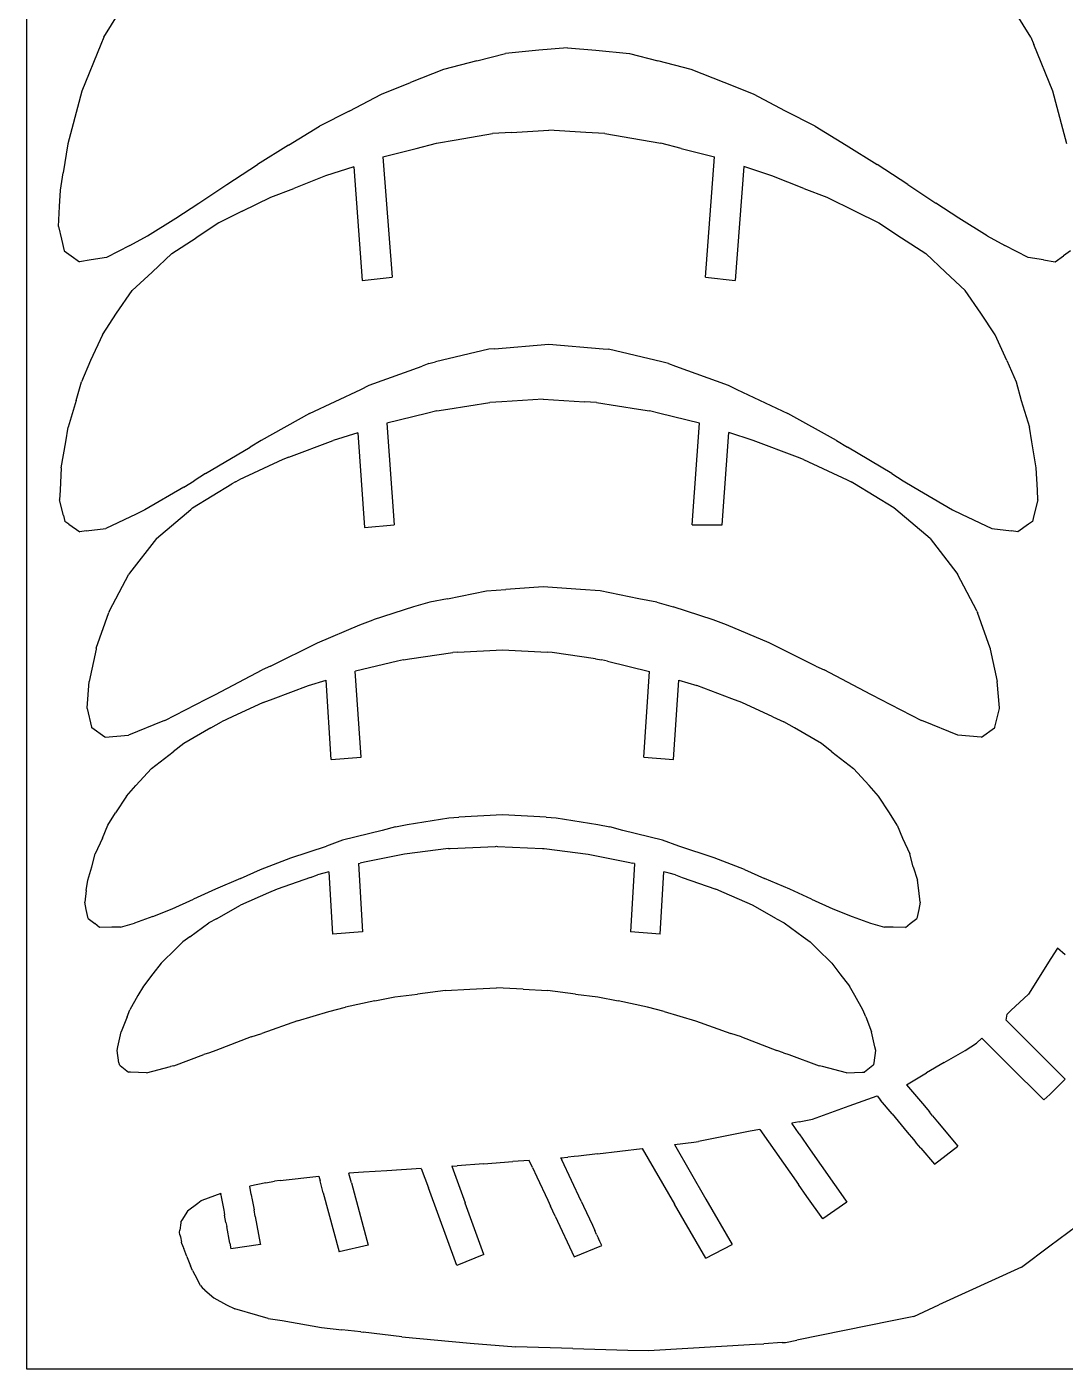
# Model space of a CAD drawing. Extents: x 0 to 48, y -96 to 0.
# Drawn here: x 0.02 to 25.79, y -96.02 to -62.72 of the extents above; entities that cross this region are included whole.
import ezdxf

# ---------------------------------------------------------------- set-up
doc = ezdxf.new("R2010")
doc.units = 0

msp = doc.modelspace()

# ---------------------------------------------------------------- linework, layer by layer
for p, q in [((0.022, -96.019, -0.009), (0.022, -0.019, -0.009)), ((1.934, -62.977, -0.007), (2.661, -61.793, -0.007)), ((24.936, -62.977, -0.007), (24.208, -61.793, -0.007)), ((1.859, -63.155, -0.007), (1.388, -64.316, -0.007)), ((1.934, -62.977, -0.007), (1.859, -63.155, -0.007)), ((13.435, -63.235, -0.007), (12.726, -63.3, -0.007)), ((13.435, -63.235, -0.007), (14.144, -63.3, -0.007)), ((24.936, -62.977, -0.007), (25.01, -63.155, -0.007)), ((25.481, -64.316, -0.007), (25.01, -63.155, -0.007)), ((11.186, -63.558, -0.007), (10.358, -63.772, -0.007)), ((11.186, -63.558, -0.007), (11.897, -63.378, -0.007)), ((12.726, -63.3, -0.007), (11.897, -63.378, -0.007)), ((14.144, -63.3, -0.007), (14.973, -63.378, -0.007)), ((14.973, -63.378, -0.007), (15.684, -63.558, -0.007)), ((16.511, -63.772, -0.007), (15.684, -63.558, -0.007)), ((10.358, -63.772, -0.007), (9.541, -64.102, -0.007)), ((17.328, -64.102, -0.007), (16.511, -63.772, -0.007)), ((8.82, -64.386, -0.007), (9.541, -64.102, -0.007)), ((18.05, -64.386, -0.007), (17.328, -64.102, -0.007)), ((1.388, -64.316, -0.007), (1.141, -65.249, -0.007)), ((8.02, -64.806, -0.007), (8.82, -64.386, -0.007)), ((18.849, -64.806, -0.007), (18.05, -64.386, -0.007)), ((25.728, -65.249, -0.007), (25.481, -64.316, -0.007)), ((8.02, -64.806, -0.007), (7.281, -65.185, -0.007)), ((19.588, -65.185, -0.007), (18.849, -64.806, -0.007)), ((1.141, -65.249, -0.007), (1.039, -65.619, -0.007)), ((6.517, -65.651, -0.007), (7.281, -65.185, -0.007)), ((19.588, -65.185, -0.007), (20.353, -65.651, -0.007)), ((25.831, -65.619, -0.007), (25.728, -65.249, -0.007)), ((9.687, -65.732, -0.007), (10.189, -65.602, -0.007)), ((10.189, -65.602, -0.007), (10.673, -65.52, -0.007)), ((10.673, -65.52, -0.007), (11.579, -65.367, -0.007)), ((12.053, -65.338, -0.007), (11.579, -65.367, -0.007)), ((12.053, -65.338, -0.007), (12.973, -65.281, -0.007)), ((13.893, -65.338, -0.007), (12.973, -65.281, -0.007)), ((14.367, -65.367, -0.007), (13.893, -65.338, -0.007)), ((14.367, -65.367, -0.007), (15.272, -65.52, -0.007)), ((15.272, -65.52, -0.007), (15.757, -65.602, -0.007)), ((16.259, -65.732, -0.007), (15.757, -65.602, -0.007)), ((1.039, -65.619, -0.007), (0.926, -66.341, -0.007)), ((6.517, -65.651, -0.007), (5.744, -66.135, -0.007)), ((8.859, -65.946, -0.007), (9.687, -65.732, -0.007)), ((16.259, -65.732, -0.007), (17.086, -65.946, -0.007)), ((20.353, -65.651, -0.007), (21.126, -66.135, -0.007)), ((4.985, -66.628, -0.007), (5.744, -66.135, -0.007)), ((8.135, -66.187, -0.007), (7.434, -66.416, -0.007)), ((8.135, -66.187, -0.007), (8.344, -69.012, -0.007)), ((8.859, -65.946, -0.007), (9.084, -68.928, -0.007)), ((16.861, -68.928, -0.007), (17.086, -65.946, -0.007)), ((17.811, -66.183, -0.007), (17.601, -69.012, -0.007)), ((18.512, -66.416, -0.007), (17.811, -66.183, -0.007)), ((21.884, -66.628, -0.007), (21.126, -66.135, -0.007)), ((0.855, -66.772, -0.007), (0.926, -66.341, -0.007)), ((7.434, -66.416, -0.007), (6.645, -66.725, -0.007)), ((19.301, -66.725, -0.007), (18.512, -66.416, -0.007)), ((0.834, -67.175, -0.007), (0.855, -66.772, -0.007)), ((4.294, -67.09, -0.007), (4.985, -66.628, -0.007)), ((6.076, -66.947, -0.007), (6.645, -66.725, -0.007)), ((19.301, -66.725, -0.007), (19.87, -66.947, -0.007)), ((21.884, -66.628, -0.007), (22.575, -67.09, -0.007)), ((0.808, -67.67, -0.007), (0.834, -67.175, -0.007)), ((3.717, -67.466, -0.007), (4.294, -67.09, -0.007)), ((5.368, -67.293, -0.007), (6.076, -66.947, -0.007)), ((19.87, -66.947, -0.007), (20.578, -67.293, -0.007)), ((23.153, -67.466, -0.007), (22.575, -67.09, -0.007)), ((3.018, -67.906, -0.007), (3.717, -67.466, -0.007)), ((4.785, -67.579, -0.007), (4.221, -67.951, -0.007)), ((5.368, -67.293, -0.007), (4.785, -67.579, -0.007)), ((20.578, -67.293, -0.007), (21.161, -67.579, -0.007)), ((21.161, -67.579, -0.007), (21.725, -67.951, -0.007)), ((23.851, -67.906, -0.007), (23.153, -67.466, -0.007)), ((0.808, -67.67, -0.007), (0.882, -67.981, -0.007)), ((2.576, -68.143, -0.007), (3.018, -67.906, -0.007)), ((23.851, -67.906, -0.007), (24.293, -68.143, -0.007)), ((0.882, -67.981, -0.007), (0.949, -68.275, -0.007)), ((2.576, -68.143, -0.007), (2.002, -68.438, -0.007)), ((3.618, -68.342, -0.007), (4.221, -67.951, -0.007)), ((21.725, -67.951, -0.007), (22.327, -68.342, -0.007)), ((24.868, -68.438, -0.007), (24.293, -68.143, -0.007)), ((0.949, -68.275, -0.007), (1.119, -68.397, -0.007)), ((1.119, -68.397, -0.007), (1.33, -68.546, -0.007)), ((1.62, -68.497, -0.007), (1.33, -68.546, -0.007)), ((2.002, -68.438, -0.007), (1.62, -68.497, -0.007)), ((3.618, -68.342, -0.007), (3.131, -68.806, -0.007)), ((22.815, -68.806, -0.007), (22.327, -68.342, -0.007)), ((25.249, -68.497, -0.007), (24.868, -68.438, -0.007)), ((25.249, -68.497, -0.007), (25.54, -68.546, -0.007)), ((25.54, -68.546, -0.007), (25.75, -68.397, -0.007)), ((25.92, -68.275, -0.007), (25.75, -68.397, -0.007)), ((3.131, -68.806, -0.007), (2.635, -69.261, -0.007)), ((8.344, -69.012, -0.007), (9.084, -68.928, -0.007)), ((16.861, -68.928, -0.007), (17.601, -69.012, -0.007)), ((22.815, -68.806, -0.007), (23.31, -69.261, -0.007)), ((2.249, -69.821, -0.007), (2.635, -69.261, -0.007)), ((23.696, -69.821, -0.007), (23.31, -69.261, -0.007)), ((1.897, -70.357, -0.007), (2.249, -69.821, -0.007)), ((24.048, -70.357, -0.007), (23.696, -69.821, -0.007)), ((1.897, -70.357, -0.007), (1.604, -70.996, -0.007)), ((11.625, -70.705, -0.007), (12.973, -70.59, -0.007)), ((12.973, -70.59, -0.007), (14.321, -70.705, -0.007)), ((24.341, -70.996, -0.007), (24.048, -70.357, -0.007)), ((11.487, -70.717, -0.007), (10.166, -71.025, -0.007)), ((11.625, -70.705, -0.007), (11.487, -70.717, -0.007)), ((14.321, -70.705, -0.007), (14.459, -70.717, -0.007)), ((15.78, -71.025, -0.007), (14.459, -70.717, -0.007)), ((1.604, -70.996, -0.007), (1.377, -71.521, -0.007)), ((8.517, -71.606, -0.007), (9.83, -71.132, -0.007)), ((10.001, -71.066, -0.007), (9.83, -71.132, -0.007)), ((10.001, -71.066, -0.007), (10.166, -71.025, -0.007)), ((15.944, -71.066, -0.007), (15.78, -71.025, -0.007)), ((15.944, -71.066, -0.007), (16.115, -71.132, -0.007)), ((16.115, -71.132, -0.007), (17.428, -71.606, -0.007)), ((24.341, -70.996, -0.007), (24.568, -71.521, -0.007)), ((1.246, -71.989, -0.007), (1.377, -71.521, -0.007)), ((24.568, -71.521, -0.007), (24.7, -71.989, -0.007)), ((7.037, -72.309, -0.007), (8.308, -71.712, -0.007)), ((8.308, -71.712, -0.007), (8.517, -71.606, -0.007)), ((17.428, -71.606, -0.007), (17.638, -71.712, -0.007)), ((17.638, -71.712, -0.007), (18.908, -72.309, -0.007)), ((1.246, -71.989, -0.007), (1.047, -72.651, -0.007)), ((10.2, -72.245, -0.007), (9.939, -72.309, -0.007)), ((10.2, -72.245, -0.007), (10.473, -72.202, -0.007)), ((10.473, -72.202, -0.007), (11.514, -72.034, -0.007)), ((11.808, -72.017, -0.007), (11.514, -72.034, -0.007)), ((12.836, -71.956, -0.007), (11.808, -72.017, -0.007)), ((12.836, -71.956, -0.007), (13.864, -72.017, -0.007)), ((14.157, -72.034, -0.007), (13.864, -72.017, -0.007)), ((14.157, -72.034, -0.007), (15.198, -72.202, -0.007)), ((15.198, -72.202, -0.007), (15.472, -72.245, -0.007)), ((15.733, -72.309, -0.007), (15.472, -72.245, -0.007)), ((24.7, -71.989, -0.007), (24.899, -72.651, -0.007)), ((7.037, -72.309, -0.007), (5.834, -72.981, -0.007)), ((9.939, -72.309, -0.007), (8.959, -72.552, -0.007)), ((8.959, -72.552, -0.007), (9.137, -75.069, -0.007)), ((16.713, -72.552, -0.007), (15.733, -72.309, -0.007)), ((16.534, -75.069, -0.007), (16.713, -72.552, -0.007)), ((20.112, -72.981, -0.007), (18.908, -72.309, -0.007)), ((0.987, -73.014, -0.007), (1.047, -72.651, -0.007)), ((8.233, -72.787, -0.007), (7.623, -72.976, -0.007)), ((8.233, -72.787, -0.007), (8.397, -75.137, -0.007)), ((17.277, -75.069, -0.007), (17.439, -72.781, -0.007)), ((18.049, -72.976, -0.007), (17.439, -72.781, -0.007)), ((24.958, -73.014, -0.007), (24.899, -72.651, -0.007)), ((0.876, -73.655, -0.007), (0.987, -73.014, -0.007)), ((4.457, -73.801, -0.007), (5.563, -73.143, -0.007)), ((5.834, -72.981, -0.007), (5.563, -73.143, -0.007)), ((6.523, -73.393, -0.007), (7.623, -72.976, -0.007)), ((19.149, -73.393, -0.007), (18.049, -72.976, -0.007)), ((20.112, -72.981, -0.007), (20.383, -73.143, -0.007)), ((21.488, -73.801, -0.007), (20.383, -73.143, -0.007)), ((25.07, -73.655, -0.007), (24.958, -73.014, -0.007)), ((6.374, -73.45, -0.007), (5.294, -73.958, -0.007)), ((6.523, -73.393, -0.007), (6.374, -73.45, -0.007)), ((19.298, -73.45, -0.007), (19.149, -73.393, -0.007)), ((19.298, -73.45, -0.007), (20.378, -73.958, -0.007)), ((0.876, -73.655, -0.007), (0.846, -74.209, -0.007)), ((4.457, -73.801, -0.007), (4.174, -73.981, -0.007)), ((21.488, -73.801, -0.007), (21.771, -73.981, -0.007)), ((25.1, -74.209, -0.007), (25.07, -73.655, -0.007)), ((0.846, -74.209, -0.007), (0.833, -74.448, -0.007)), ((3.916, -74.141, -0.007), (2.953, -74.697, -0.007)), ((3.916, -74.141, -0.007), (4.174, -73.981, -0.007)), ((4.134, -74.653, -0.007), (5.111, -74.055, -0.007)), ((5.196, -74.004, -0.007), (5.111, -74.055, -0.007)), ((5.196, -74.004, -0.007), (5.294, -73.958, -0.007)), ((20.378, -73.958, -0.007), (20.476, -74.004, -0.007)), ((20.561, -74.055, -0.007), (20.476, -74.004, -0.007)), ((21.537, -74.653, -0.007), (20.561, -74.055, -0.007)), ((21.771, -73.981, -0.007), (22.029, -74.141, -0.007)), ((22.029, -74.141, -0.007), (22.993, -74.697, -0.007)), ((25.112, -74.448, -0.007), (25.1, -74.209, -0.007)), ((0.933, -74.843, -0.007), (0.833, -74.448, -0.007)), ((25.112, -74.448, -0.007), (25.012, -74.843, -0.007)), ((0.933, -74.843, -0.007), (0.969, -74.991, -0.007)), ((2.731, -74.809, -0.007), (1.979, -75.16, -0.007)), ((2.953, -74.697, -0.007), (2.731, -74.809, -0.007)), ((3.237, -75.412, -0.007), (4.089, -74.69, -0.007)), ((4.089, -74.69, -0.007), (4.134, -74.653, -0.007)), ((21.583, -74.69, -0.007), (21.537, -74.653, -0.007)), ((22.435, -75.412, -0.007), (21.583, -74.69, -0.007)), ((22.993, -74.697, -0.007), (23.214, -74.809, -0.007)), ((23.214, -74.809, -0.007), (23.967, -75.16, -0.007)), ((25.012, -74.843, -0.007), (24.976, -74.991, -0.007)), ((1.063, -75.056, -0.007), (0.969, -74.991, -0.007)), ((1.063, -75.056, -0.007), (1.334, -75.244, -0.007)), ((1.493, -75.219, -0.007), (1.334, -75.244, -0.007)), ((1.493, -75.219, -0.007), (1.979, -75.16, -0.007)), ((8.397, -75.137, -0.007), (9.137, -75.069, -0.007)), ((16.534, -75.069, -0.007), (17.277, -75.069, -0.007)), ((23.967, -75.16, -0.007), (24.453, -75.219, -0.007)), ((24.611, -75.244, -0.007), (24.453, -75.219, -0.007)), ((24.882, -75.056, -0.007), (24.611, -75.244, -0.007)), ((24.976, -74.991, -0.007), (24.882, -75.056, -0.007)), ((3.237, -75.412, -0.007), (2.57, -76.275, -0.007)), ((22.435, -75.412, -0.007), (23.102, -76.275, -0.007)), ((2.077, -77.204, -0.007), (2.555, -76.293, -0.007)), ((2.57, -76.275, -0.007), (2.555, -76.293, -0.007)), ((23.102, -76.275, -0.007), (23.117, -76.293, -0.007)), ((23.594, -77.204, -0.007), (23.117, -76.293, -0.007)), ((10.462, -76.91, -0.007), (10.019, -76.992, -0.007)), ((10.462, -76.91, -0.007), (11.426, -76.71, -0.007)), ((11.426, -76.71, -0.007), (11.911, -76.677, -0.007)), ((12.836, -76.607, -0.007), (11.911, -76.677, -0.007)), ((13.761, -76.677, -0.007), (12.836, -76.607, -0.007)), ((14.246, -76.71, -0.007), (13.761, -76.677, -0.007)), ((15.209, -76.91, -0.007), (14.246, -76.71, -0.007)), ((15.653, -76.992, -0.007), (15.209, -76.91, -0.007)), ((1.746, -78.134, -0.007), (2.058, -77.244, -0.007)), ((2.066, -77.224, -0.007), (2.058, -77.244, -0.007)), ((2.066, -77.224, -0.007), (2.077, -77.204, -0.007)), ((9.613, -77.107, -0.007), (8.619, -77.429, -0.007)), ((10.019, -76.992, -0.007), (9.613, -77.107, -0.007)), ((15.653, -76.992, -0.007), (16.059, -77.107, -0.007)), ((17.053, -77.429, -0.007), (16.059, -77.107, -0.007)), ((23.606, -77.224, -0.007), (23.594, -77.204, -0.007)), ((23.606, -77.224, -0.007), (23.614, -77.244, -0.007)), ((23.926, -78.134, -0.007), (23.614, -77.244, -0.007)), ((7.231, -77.997, -0.007), (8.283, -77.553, -0.007)), ((8.283, -77.553, -0.007), (8.619, -77.429, -0.007)), ((17.388, -77.553, -0.007), (17.053, -77.429, -0.007)), ((18.44, -77.997, -0.007), (17.388, -77.553, -0.007)), ((1.741, -78.155, -0.007), (1.571, -78.955, -0.007)), ((1.746, -78.134, -0.007), (1.741, -78.155, -0.007)), ((6.072, -78.575, -0.007), (7.231, -77.997, -0.007)), ((9.519, -78.399, -0.007), (10.593, -78.238, -0.007)), ((10.719, -78.231, -0.007), (10.593, -78.238, -0.007)), ((10.719, -78.231, -0.007), (11.826, -78.171, -0.007)), ((11.826, -78.171, -0.007), (12.933, -78.231, -0.007)), ((13.059, -78.238, -0.007), (12.933, -78.231, -0.007)), ((14.134, -78.399, -0.007), (13.059, -78.238, -0.007)), ((19.6, -78.575, -0.007), (18.44, -77.997, -0.007)), ((23.926, -78.134, -0.007), (23.931, -78.155, -0.007)), ((23.931, -78.155, -0.007), (24.101, -78.955, -0.007)), ((6.072, -78.575, -0.007), (5.861, -78.669, -0.007)), ((9.218, -78.458, -0.007), (8.177, -78.701, -0.007)), ((9.371, -78.421, -0.007), (9.218, -78.458, -0.007)), ((9.371, -78.421, -0.007), (9.519, -78.399, -0.007)), ((14.134, -78.399, -0.007), (14.281, -78.421, -0.007)), ((14.434, -78.458, -0.007), (14.281, -78.421, -0.007)), ((14.434, -78.458, -0.007), (15.475, -78.713, -0.007)), ((19.6, -78.575, -0.007), (19.811, -78.669, -0.007)), ((4.705, -79.285, -0.007), (5.861, -78.669, -0.007)), ((8.172, -78.702, -0.007), (8.177, -78.701, -0.007)), ((8.317, -80.838, -0.007), (8.172, -78.702, -0.007)), ((15.336, -80.838, -0.007), (15.475, -78.713, -0.007)), ((20.966, -79.285, -0.007), (19.811, -78.669, -0.007)), ((1.517, -79.608, -0.007), (1.571, -78.955, -0.007)), ((6.135, -79.386, -0.007), (7.008, -79.06, -0.007)), ((7.008, -79.06, -0.007), (7.448, -78.925, -0.007)), ((7.576, -80.891, -0.007), (7.448, -78.925, -0.007)), ((16.07, -80.891, -0.007), (16.204, -78.925, -0.007)), ((16.204, -78.925, -0.007), (16.645, -79.06, -0.007)), ((17.518, -79.386, -0.007), (16.645, -79.06, -0.007)), ((24.155, -79.608, -0.007), (24.101, -78.955, -0.007)), ((3.446, -79.925, -0.007), (4.471, -79.394, -0.007)), ((4.471, -79.394, -0.007), (4.575, -79.347, -0.007)), ((4.575, -79.347, -0.007), (4.705, -79.285, -0.007)), ((5.89, -79.477, -0.007), (5.117, -79.832, -0.007)), ((5.89, -79.477, -0.007), (6.135, -79.386, -0.007)), ((17.762, -79.477, -0.007), (17.518, -79.386, -0.007)), ((18.535, -79.832, -0.007), (17.762, -79.477, -0.007)), ((21.096, -79.347, -0.007), (20.966, -79.285, -0.007)), ((21.096, -79.347, -0.007), (21.201, -79.394, -0.007)), ((21.201, -79.394, -0.007), (22.226, -79.925, -0.007)), ((1.515, -79.625, -0.007), (1.517, -79.608, -0.007)), ((1.515, -79.625, -0.007), (1.625, -80.091, -0.007)), ((5.117, -79.832, -0.007), (4.849, -79.956, -0.007)), ((18.535, -79.832, -0.007), (18.804, -79.956, -0.007)), ((24.046, -80.091, -0.007), (24.156, -79.625, -0.007)), ((24.156, -79.625, -0.007), (24.155, -79.608, -0.007)), ((1.625, -80.091, -0.007), (1.628, -80.1, -0.007)), ((1.634, -80.105, -0.007), (1.628, -80.1, -0.007)), ((1.956, -80.337, -0.007), (1.634, -80.105, -0.007)), ((3.397, -79.942, -0.007), (2.547, -80.292, -0.007)), ((3.446, -79.925, -0.007), (3.397, -79.942, -0.007)), ((4.584, -80.111, -0.007), (3.914, -80.5, -0.007)), ((4.584, -80.111, -0.007), (4.849, -79.956, -0.007)), ((19.069, -80.111, -0.007), (18.804, -79.956, -0.007)), ((19.738, -80.5, -0.007), (19.069, -80.111, -0.007)), ((22.275, -79.942, -0.007), (22.226, -79.925, -0.007)), ((23.124, -80.292, -0.007), (22.275, -79.942, -0.007)), ((23.716, -80.337, -0.007), (24.037, -80.105, -0.007)), ((24.044, -80.1, -0.007), (24.037, -80.105, -0.007)), ((24.044, -80.1, -0.007), (24.046, -80.091, -0.007)), ((1.967, -80.337, -0.007), (1.956, -80.337, -0.007)), ((1.967, -80.337, -0.007), (2.547, -80.292, -0.007)), ((3.914, -80.5, -0.007), (3.656, -80.703, -0.007)), ((19.997, -80.703, -0.007), (19.738, -80.5, -0.007)), ((23.704, -80.337, -0.007), (23.124, -80.292, -0.007)), ((23.716, -80.337, -0.007), (23.704, -80.337, -0.007)), ((3.119, -81.114, -0.007), (3.656, -80.703, -0.007)), ((7.576, -80.891, -0.007), (8.317, -80.838, -0.007)), ((15.336, -80.838, -0.007), (16.07, -80.891, -0.007)), ((19.997, -80.703, -0.007), (20.533, -81.114, -0.007)), ((2.728, -81.538, -0.007), (3.119, -81.114, -0.007)), ((20.924, -81.538, -0.007), (20.533, -81.114, -0.007)), ((2.497, -81.804, -0.007), (2.728, -81.538, -0.007)), ((21.155, -81.804, -0.007), (20.924, -81.538, -0.007)), ((2.497, -81.804, -0.007), (2.222, -82.219, -0.007)), ((21.43, -82.219, -0.007), (21.155, -81.804, -0.007)), ((2.036, -82.525, -0.007), (2.222, -82.219, -0.007)), ((21.617, -82.525, -0.007), (21.43, -82.219, -0.007)), ((1.899, -82.848, -0.007), (2.036, -82.525, -0.007)), ((9.167, -82.562, -0.007), (8.843, -82.652, -0.007)), ((9.167, -82.562, -0.007), (9.46, -82.508, -0.007)), ((9.46, -82.508, -0.007), (10.493, -82.344, -0.007)), ((10.493, -82.344, -0.007), (10.742, -82.328, -0.007)), ((11.826, -82.265, -0.007), (10.742, -82.328, -0.007)), ((12.91, -82.328, -0.007), (11.826, -82.265, -0.007)), ((12.91, -82.328, -0.007), (13.159, -82.344, -0.007)), ((13.159, -82.344, -0.007), (14.192, -82.508, -0.007)), ((14.192, -82.508, -0.007), (14.485, -82.562, -0.007)), ((14.809, -82.652, -0.007), (14.485, -82.562, -0.007)), ((21.617, -82.525, -0.007), (21.753, -82.848, -0.007)), ((1.899, -82.848, -0.007), (1.719, -83.235, -0.007)), ((7.857, -82.898, -0.007), (7.454, -83.045, -0.007)), ((8.843, -82.652, -0.007), (7.857, -82.898, -0.007)), ((15.795, -82.898, -0.007), (14.809, -82.652, -0.007)), ((16.198, -83.045, -0.007), (15.795, -82.898, -0.007)), ((21.753, -82.848, -0.007), (21.933, -83.235, -0.007)), ((1.633, -83.555, -0.007), (1.719, -83.235, -0.007)), ((6.572, -83.333, -0.007), (7.454, -83.045, -0.007)), ((9.396, -83.241, -0.007), (8.403, -83.441, -0.007)), ((10.489, -83.104, -0.007), (9.396, -83.241, -0.007)), ((10.489, -83.104, -0.007), (10.529, -83.099, -0.007)), ((10.529, -83.099, -0.007), (11.649, -83.049, -0.007)), ((11.649, -83.049, -0.007), (11.676, -83.047, -0.007)), ((11.676, -83.047, -0.007), (11.702, -83.049, -0.007)), ((11.702, -83.049, -0.007), (12.822, -83.099, -0.007)), ((12.822, -83.099, -0.007), (12.862, -83.104, -0.007)), ((12.862, -83.104, -0.007), (13.955, -83.241, -0.007)), ((13.955, -83.241, -0.007), (14.948, -83.441, -0.007)), ((17.08, -83.333, -0.007), (16.198, -83.045, -0.007)), ((22.02, -83.555, -0.007), (21.933, -83.235, -0.007)), ((1.533, -83.887, -0.007), (1.633, -83.555, -0.007)), ((5.822, -83.626, -0.007), (6.572, -83.333, -0.007)), ((8.251, -83.477, -0.007), (8.292, -83.465, -0.007)), ((8.251, -83.477, -0.007), (8.352, -85.171, -0.007)), ((8.403, -83.441, -0.007), (8.292, -83.465, -0.007)), ((14.948, -83.441, -0.007), (15.059, -83.465, -0.007)), ((15.1, -83.482, -0.007), (14.999, -85.171, -0.007)), ((15.101, -83.477, -0.007), (15.059, -83.465, -0.007)), ((15.101, -83.477, -0.007), (15.1, -83.482, -0.007)), ((17.83, -83.626, -0.007), (17.08, -83.333, -0.007)), ((22.02, -83.555, -0.007), (22.12, -83.887, -0.007)), ((1.496, -84.145, -0.007), (1.533, -83.887, -0.007)), ((5.322, -83.846, -0.007), (4.7, -84.107, -0.007)), ((5.322, -83.846, -0.007), (5.822, -83.626, -0.007)), ((7.064, -83.819, -0.007), (6.23, -84.11, -0.007)), ((7.064, -83.819, -0.007), (7.232, -83.759, -0.007)), ((7.389, -83.713, -0.007), (7.232, -83.759, -0.007)), ((7.52, -83.677, -0.007), (7.389, -83.713, -0.007)), ((7.52, -83.677, -0.007), (7.606, -85.227, -0.007)), ((15.739, -85.227, -0.007), (15.832, -83.678, -0.007)), ((15.962, -83.713, -0.007), (15.832, -83.678, -0.007)), ((16.12, -83.759, -0.007), (15.962, -83.713, -0.007)), ((16.12, -83.759, -0.007), (16.288, -83.819, -0.007)), ((16.288, -83.819, -0.007), (17.121, -84.11, -0.007)), ((17.83, -83.626, -0.007), (18.33, -83.846, -0.007)), ((18.952, -84.107, -0.007), (18.33, -83.846, -0.007)), ((22.156, -84.145, -0.007), (22.12, -83.887, -0.007)), ((1.496, -84.145, -0.007), (1.46, -84.434, -0.007)), ((4.7, -84.107, -0.007), (4.161, -84.361, -0.007)), ((6.021, -84.203, -0.007), (5.32, -84.511, -0.007)), ((6.23, -84.11, -0.007), (6.021, -84.203, -0.007)), ((17.33, -84.203, -0.007), (17.121, -84.11, -0.007)), ((18.032, -84.511, -0.007), (17.33, -84.203, -0.007)), ((19.491, -84.361, -0.007), (18.952, -84.107, -0.007)), ((22.192, -84.434, -0.007), (22.156, -84.145, -0.007)), ((1.497, -84.613, -0.007), (1.46, -84.434, -0.007)), ((3.628, -84.6, -0.007), (4.161, -84.361, -0.007)), ((4.726, -84.843, -0.007), (5.32, -84.511, -0.007)), ((18.625, -84.843, -0.007), (18.032, -84.511, -0.007)), ((19.491, -84.361, -0.007), (20.025, -84.6, -0.007)), ((22.192, -84.434, -0.007), (22.155, -84.613, -0.007)), ((1.544, -84.839, -0.007), (1.497, -84.613, -0.007)), ((1.544, -84.839, -0.007), (1.708, -84.964, -0.007)), ((3.149, -84.793, -0.007), (2.693, -84.951, -0.007)), ((3.149, -84.793, -0.007), (3.628, -84.6, -0.007)), ((4.726, -84.843, -0.007), (4.539, -84.948, -0.007)), ((18.625, -84.843, -0.007), (18.812, -84.948, -0.007)), ((20.025, -84.6, -0.007), (20.503, -84.793, -0.007)), ((20.503, -84.793, -0.007), (20.96, -84.951, -0.007)), ((21.945, -84.964, -0.007), (22.108, -84.839, -0.007)), ((22.155, -84.613, -0.007), (22.108, -84.839, -0.007)), ((1.827, -85.059, -0.007), (1.708, -84.964, -0.007)), ((2.131, -85.051, -0.007), (1.827, -85.059, -0.007)), ((2.349, -85.055, -0.007), (2.131, -85.051, -0.007)), ((2.349, -85.055, -0.007), (2.693, -84.951, -0.007)), ((4.063, -85.294, -0.007), (4.539, -84.948, -0.007)), ((8.352, -85.171, -0.007), (7.606, -85.227, -0.007)), ((15.739, -85.227, -0.007), (14.999, -85.171, -0.007)), ((18.812, -84.948, -0.007), (19.288, -85.294, -0.007)), ((20.96, -84.951, -0.007), (21.303, -85.055, -0.007)), ((21.521, -85.051, -0.007), (21.303, -85.055, -0.007)), ((21.826, -85.059, -0.007), (21.521, -85.051, -0.007)), ((21.826, -85.059, -0.007), (21.945, -84.964, -0.007)), ((3.725, -85.585, -0.007), (3.352, -85.945, -0.007)), ((3.891, -85.42, -0.007), (3.725, -85.585, -0.007)), ((4.063, -85.294, -0.007), (3.891, -85.42, -0.007)), ((19.288, -85.294, -0.007), (19.461, -85.42, -0.007)), ((19.627, -85.585, -0.007), (19.461, -85.42, -0.007)), ((19.627, -85.585, -0.007), (19.999, -85.945, -0.007)), ((25.599, -85.577, -0.007), (25.436, -85.827, -0.007)), ((25.791, -85.738, -0.007), (25.599, -85.577, -0.007)), ((25.436, -85.827, -0.007), (24.875, -86.712, -0.007)), ((3.151, -86.212, -0.007), (2.913, -86.518, -0.007)), ((3.352, -85.945, -0.007), (3.151, -86.212, -0.007)), ((19.999, -85.945, -0.007), (20.2, -86.212, -0.007)), ((20.2, -86.212, -0.007), (20.438, -86.518, -0.007)), ((2.913, -86.518, -0.007), (2.779, -86.748, -0.007)), ((11.014, -86.595, -0.007), (11.676, -86.562, -0.007)), ((12.337, -86.595, -0.007), (11.676, -86.562, -0.007)), ((20.572, -86.748, -0.007), (20.438, -86.518, -0.007)), ((2.779, -86.748, -0.007), (2.582, -87.104, -0.007)), ((8.654, -86.882, -0.007), (7.927, -87.041, -0.007)), ((8.654, -86.882, -0.007), (9.157, -86.785, -0.007)), ((9.157, -86.785, -0.007), (9.715, -86.717, -0.007)), ((10.41, -86.621, -0.007), (9.715, -86.717, -0.007)), ((10.41, -86.621, -0.007), (11.014, -86.595, -0.007)), ((12.337, -86.595, -0.007), (12.941, -86.621, -0.007)), ((13.637, -86.717, -0.007), (12.941, -86.621, -0.007)), ((13.637, -86.717, -0.007), (14.195, -86.785, -0.007)), ((14.195, -86.785, -0.007), (14.697, -86.882, -0.007)), ((15.424, -87.041, -0.007), (14.697, -86.882, -0.007)), ((20.769, -87.104, -0.007), (20.572, -86.748, -0.007)), ((24.442, -87.124, -0.007), (24.875, -86.712, -0.007)), ((2.511, -87.275, -0.007), (2.582, -87.104, -0.007)), ((6.735, -87.376, -0.007), (7.513, -87.149, -0.007)), ((7.513, -87.149, -0.007), (7.927, -87.041, -0.007)), ((15.839, -87.149, -0.007), (15.424, -87.041, -0.007)), ((15.839, -87.149, -0.007), (16.617, -87.376, -0.007)), ((20.841, -87.275, -0.007), (20.769, -87.104, -0.007)), ((24.32, -87.357, -0.007), (24.351, -87.209, -0.007)), ((24.351, -87.209, -0.007), (24.442, -87.124, -0.007)), ((2.511, -87.275, -0.007), (2.366, -87.65, -0.007)), ((6.735, -87.376, -0.007), (5.857, -87.688, -0.007)), ((16.617, -87.376, -0.007), (17.494, -87.688, -0.007)), ((20.841, -87.275, -0.007), (20.986, -87.65, -0.007)), ((24.32, -87.357, -0.007), (24.333, -87.37, -0.007)), ((24.933, -87.971, -0.007), (24.333, -87.37, -0.007)), ((2.284, -88.025, -0.007), (2.366, -87.65, -0.007)), ((5.592, -87.775, -0.007), (4.715, -88.112, -0.007)), ((5.592, -87.775, -0.007), (5.857, -87.688, -0.007)), ((17.76, -87.775, -0.007), (17.494, -87.688, -0.007)), ((17.76, -87.775, -0.007), (18.636, -88.112, -0.007)), ((21.067, -88.025, -0.007), (20.986, -87.65, -0.007)), ((23.721, -87.805, -0.007), (23.585, -87.934, -0.007)), ((23.721, -87.805, -0.007), (23.87, -87.954, -0.007)), ((2.263, -88.114, -0.007), (2.284, -88.025, -0.007)), ((2.305, -88.417, -0.007), (2.263, -88.114, -0.007)), ((3.67, -88.49, -0.007), (4.416, -88.216, -0.007)), ((4.551, -88.171, -0.007), (4.416, -88.216, -0.007)), ((4.715, -88.112, -0.007), (4.551, -88.171, -0.007)), ((18.8, -88.171, -0.007), (18.636, -88.112, -0.007)), ((18.8, -88.171, -0.007), (18.935, -88.216, -0.007)), ((18.935, -88.216, -0.007), (19.681, -88.49, -0.007)), ((21.046, -88.417, -0.007), (21.088, -88.114, -0.007)), ((21.088, -88.114, -0.007), (21.067, -88.025, -0.007)), ((22.786, -88.414, -0.007), (23.307, -88.111, -0.007)), ((23.307, -88.111, -0.007), (23.585, -87.934, -0.007)), ((23.87, -87.954, -0.007), (24.018, -88.102, -0.007)), ((24.134, -88.218, -0.007), (24.018, -88.102, -0.007)), ((24.134, -88.218, -0.007), (24.225, -88.309, -0.007)), ((25.785, -88.824, -0.007), (24.933, -87.971, -0.007)), ((2.305, -88.417, -0.007), (2.311, -88.46, -0.007)), ((2.339, -88.483, -0.007), (2.311, -88.46, -0.007)), ((2.339, -88.483, -0.007), (2.544, -88.654, -0.007)), ((2.989, -88.67, -0.007), (3.587, -88.51, -0.007)), ((3.67, -88.49, -0.007), (3.587, -88.51, -0.007)), ((19.764, -88.51, -0.007), (19.681, -88.49, -0.007)), ((20.363, -88.67, -0.007), (19.764, -88.51, -0.007)), ((21.012, -88.483, -0.007), (20.808, -88.654, -0.007)), ((21.012, -88.483, -0.007), (21.041, -88.46, -0.007)), ((21.041, -88.46, -0.007), (21.046, -88.417, -0.007)), ((22.786, -88.414, -0.007), (22.348, -88.67, -0.007)), ((24.225, -88.309, -0.007), (24.386, -88.47, -0.007)), ((24.386, -88.47, -0.007), (25.256, -89.34, -0.007)), ((2.591, -88.655, -0.007), (2.544, -88.654, -0.007)), ((2.989, -88.67, -0.007), (2.591, -88.655, -0.007)), ((20.363, -88.67, -0.007), (20.76, -88.655, -0.007)), ((20.76, -88.655, -0.007), (20.808, -88.654, -0.007)), ((21.853, -88.963, -0.007), (22.348, -88.67, -0.007)), ((25.785, -88.824, -0.007), (25.408, -89.205, -0.007)), ((20.43, -89.487, -0.007), (21.12, -89.242, -0.007)), ((21.12, -89.242, -0.007), (21.206, -89.343, -0.007)), ((21.853, -88.963, -0.007), (22.245, -89.432, -0.007)), ((25.408, -89.205, -0.007), (25.256, -89.34, -0.007)), ((19.517, -89.814, -0.007), (20.43, -89.487, -0.007)), ((21.492, -89.685, -0.007), (21.206, -89.343, -0.007)), ((22.245, -89.432, -0.007), (22.419, -89.638, -0.007)), ((19.188, -89.879, -0.007), (19.002, -89.916, -0.007)), ((19.188, -89.879, -0.007), (19.517, -89.814, -0.007)), ((21.492, -89.685, -0.007), (21.871, -90.136, -0.007)), ((22.497, -89.731, -0.007), (22.419, -89.638, -0.007)), ((22.497, -89.731, -0.007), (22.624, -89.883, -0.007)), ((22.624, -89.883, -0.007), (23.128, -90.484, -0.007)), ((17.974, -90.118, -0.007), (16.693, -90.375, -0.007)), ((18.215, -90.071, -0.007), (17.974, -90.118, -0.007)), ((18.215, -90.071, -0.007), (19.17, -91.435, -0.007)), ((19.184, -90.177, -0.007), (19.002, -89.916, -0.007)), ((19.184, -90.177, -0.007), (19.462, -90.575, -0.007)), ((21.871, -90.136, -0.007), (22.023, -90.318, -0.007)), ((14.183, -90.674, -0.007), (15.291, -90.542, -0.007)), ((15.291, -90.542, -0.007), (16.092, -91.927, -0.007)), ((16.091, -90.447, -0.007), (16.571, -90.39, -0.007)), ((16.091, -90.447, -0.007), (16.875, -91.803, -0.007)), ((16.571, -90.39, -0.007), (16.693, -90.375, -0.007)), ((19.462, -90.575, -0.007), (20.338, -91.828, -0.007)), ((22.023, -90.318, -0.007), (22.085, -90.392, -0.007)), ((22.085, -90.392, -0.007), (22.092, -90.4, -0.007)), ((22.204, -90.534, -0.007), (22.092, -90.4, -0.007)), ((22.204, -90.534, -0.007), (22.543, -90.937, -0.007)), ((22.543, -90.937, -0.007), (23.128, -90.484, -0.007)), ((11.357, -90.928, -0.007), (12.079, -90.871, -0.007)), ((12.487, -90.839, -0.007), (12.079, -90.871, -0.007)), ((12.569, -91.014, -0.007), (12.487, -90.839, -0.007)), ((13.275, -90.777, -0.007), (13.448, -90.761, -0.007)), ((13.277, -90.782, -0.007), (13.275, -90.777, -0.007)), ((13.277, -90.782, -0.007), (13.297, -90.824, -0.007)), ((13.776, -91.848, -0.007), (13.297, -90.824, -0.007)), ((13.603, -90.747, -0.007), (13.448, -90.761, -0.007)), ((13.708, -90.734, -0.007), (13.603, -90.747, -0.007)), ((14.183, -90.674, -0.007), (13.708, -90.734, -0.007)), ((6.309, -91.342, -0.007), (7.266, -91.233, -0.007)), ((7.266, -91.233, -0.007), (7.297, -91.344, -0.007)), ((8.374, -91.135, -0.007), (8.012, -91.154, -0.007)), ((8.012, -91.154, -0.007), (8.014, -91.161, -0.007)), ((8.079, -91.4, -0.007), (8.014, -91.161, -0.007)), ((8.952, -91.095, -0.007), (8.374, -91.135, -0.007)), ((9.808, -91.037, -0.007), (8.952, -91.095, -0.007)), ((9.808, -91.037, -0.007), (9.986, -91.52, -0.007)), ((10.574, -90.985, -0.007), (10.566, -90.985, -0.007)), ((10.566, -90.985, -0.007), (10.898, -91.895, -0.007)), ((10.574, -90.985, -0.007), (10.702, -90.977, -0.007)), ((11.357, -90.928, -0.007), (10.702, -90.977, -0.007)), ((12.569, -91.014, -0.007), (12.678, -91.248, -0.007)), ((5.954, -91.396, -0.007), (5.552, -91.478, -0.007)), ((5.59, -91.684, -0.007), (5.552, -91.478, -0.007)), ((5.954, -91.396, -0.007), (6.165, -91.358, -0.007)), ((6.309, -91.342, -0.007), (6.165, -91.358, -0.007)), ((7.378, -91.644, -0.007), (7.297, -91.344, -0.007)), ((8.079, -91.4, -0.007), (8.495, -92.945, -0.007)), ((9.986, -91.52, -0.007), (9.987, -91.523, -0.007)), ((10.691, -93.445, -0.007), (9.987, -91.523, -0.007)), ((12.678, -91.248, -0.007), (12.947, -91.823, -0.007)), ((19.38, -91.735, -0.007), (19.17, -91.435, -0.007)), ((4.264, -91.908, -0.007), (4.013, -92.102, -0.007)), ((4.348, -91.842, -0.007), (4.264, -91.908, -0.007)), ((4.367, -91.836, -0.007), (4.348, -91.842, -0.007)), ((4.832, -91.658, -0.007), (4.367, -91.836, -0.007)), ((4.832, -91.658, -0.007), (4.837, -91.681, -0.007)), ((4.838, -91.69, -0.007), (4.837, -91.681, -0.007)), ((4.838, -91.69, -0.007), (4.847, -91.741, -0.007)), ((4.847, -91.741, -0.007), (4.908, -92.072, -0.007)), ((5.59, -91.684, -0.007), (5.6, -91.74, -0.007)), ((5.6, -91.74, -0.007), (5.607, -91.779, -0.007)), ((5.607, -91.779, -0.007), (5.661, -92.07, -0.007)), ((7.378, -91.644, -0.007), (7.773, -93.109, -0.007)), ((10.9, -91.901, -0.007), (10.898, -91.895, -0.007)), ((11.366, -93.176, -0.007), (10.9, -91.901, -0.007)), ((12.947, -91.823, -0.007), (13.02, -91.978, -0.007)), ((13.776, -91.848, -0.007), (13.835, -91.975, -0.007)), ((16.875, -91.803, -0.007), (17.524, -92.927, -0.007)), ((19.772, -92.293, -0.007), (19.38, -91.735, -0.007)), ((20.372, -91.876, -0.007), (19.772, -92.293, -0.007)), ((20.338, -91.828, -0.007), (20.372, -91.876, -0.007)), ((25.41, -92.96, -0.007), (26.921, -91.839, -0.007)), ((4.013, -92.102, -0.007), (3.872, -92.319, -0.007)), ((4.908, -92.072, -0.007), (4.917, -92.124, -0.007)), ((4.917, -92.124, -0.007), (4.931, -92.201, -0.007)), ((4.964, -92.379, -0.007), (4.931, -92.201, -0.007)), ((5.69, -92.231, -0.007), (5.661, -92.07, -0.007)), ((5.69, -92.231, -0.007), (5.814, -92.904, -0.007)), ((13.077, -92.102, -0.007), (13.02, -91.978, -0.007)), ((13.135, -92.226, -0.007), (13.077, -92.102, -0.007)), ((13.135, -92.226, -0.007), (13.607, -93.234, -0.007)), ((13.835, -91.975, -0.007), (14.056, -92.447, -0.007)), ((16.868, -93.267, -0.007), (16.092, -91.927, -0.007)), ((3.809, -92.624, -0.007), (3.817, -92.57, -0.007)), ((3.841, -92.391, -0.007), (3.817, -92.57, -0.007)), ((3.845, -92.359, -0.007), (3.841, -92.391, -0.007)), ((3.872, -92.319, -0.007), (3.845, -92.359, -0.007)), ((4.964, -92.379, -0.007), (4.982, -92.478, -0.007)), ((5.057, -92.891, -0.007), (4.982, -92.478, -0.007)), ((14.056, -92.447, -0.007), (14.119, -92.582, -0.007)), ((3.822, -92.688, -0.007), (3.809, -92.624, -0.007)), ((3.822, -92.688, -0.007), (3.832, -92.735, -0.007)), ((3.832, -92.735, -0.007), (3.861, -92.869, -0.007)), ((3.869, -92.907, -0.007), (3.861, -92.869, -0.007)), ((3.869, -92.907, -0.007), (3.901, -92.989, -0.007)), ((5.057, -92.891, -0.007), (5.084, -93.032, -0.007)), ((5.814, -92.904, -0.007), (5.817, -92.923, -0.007)), ((14.162, -92.675, -0.007), (14.119, -92.582, -0.007)), ((14.162, -92.675, -0.007), (14.21, -92.777, -0.007)), ((14.245, -92.853, -0.007), (14.21, -92.777, -0.007)), ((14.29, -92.949, -0.007), (14.245, -92.853, -0.007)), ((3.901, -92.989, -0.007), (3.916, -93.028, -0.007)), ((3.989, -93.22, -0.007), (3.916, -93.028, -0.007)), ((3.989, -93.22, -0.007), (4.001, -93.249, -0.007)), ((5.817, -92.923, -0.007), (5.084, -93.032, -0.007)), ((8.495, -92.945, -0.007), (7.773, -93.109, -0.007)), ((11.366, -93.176, -0.007), (10.691, -93.445, -0.007)), ((13.607, -93.234, -0.007), (14.29, -92.949, -0.007)), ((16.868, -93.267, -0.007), (17.524, -92.927, -0.007)), ((24.701, -93.49, -0.007), (25.41, -92.96, -0.007)), ((4.001, -93.249, -0.007), (4.086, -93.457, -0.007)), ((4.135, -93.573, -0.007), (4.086, -93.457, -0.007)), ((4.135, -93.573, -0.007), (4.247, -93.786, -0.007)), ((24.701, -93.49, -0.007), (22.654, -94.424, -0.007)), ((4.254, -93.799, -0.007), (4.247, -93.786, -0.007)), ((4.333, -93.944, -0.007), (4.254, -93.799, -0.007)), ((4.333, -93.944, -0.007), (4.391, -94.018, -0.007)), ((4.44, -94.058, -0.007), (4.391, -94.018, -0.007)), ((4.44, -94.058, -0.007), (4.663, -94.251, -0.007)), ((4.663, -94.251, -0.007), (4.979, -94.421, -0.007)), ((4.979, -94.421, -0.007), (5.183, -94.522, -0.007)), ((5.754, -94.691, -0.007), (5.183, -94.522, -0.007)), ((22.029, -94.71, -0.007), (22.654, -94.424, -0.007)), ((6.013, -94.761, -0.007), (5.754, -94.691, -0.007)), ((6.013, -94.761, -0.007), (6.361, -94.815, -0.007)), ((6.361, -94.815, -0.007), (7.335, -94.987, -0.007)), ((21.496, -94.82, -0.007), (19.126, -95.3, -0.007)), ((22.029, -94.71, -0.007), (21.496, -94.82, -0.007)), ((7.335, -94.987, -0.007), (7.842, -95.041, -0.007)), ((8.308, -95.097, -0.007), (7.842, -95.041, -0.007)), ((8.308, -95.097, -0.007), (8.365, -95.103, -0.007)), ((9.327, -95.217, -0.007), (8.365, -95.103, -0.007)), ((9.327, -95.217, -0.007), (11.021, -95.37, -0.007)), ((11.021, -95.37, -0.007), (12.154, -95.462, -0.007)), ((13.569, -95.509, -0.007), (12.154, -95.462, -0.007)), ((13.569, -95.509, -0.007), (14.933, -95.545, -0.007)), ((14.933, -95.545, -0.007), (15.446, -95.558, -0.007)), ((15.446, -95.558, -0.007), (18.099, -95.4, -0.007)), ((18.099, -95.4, -0.007), (18.309, -95.387, -0.007)), ((18.763, -95.36, -0.007), (18.309, -95.387, -0.007)), ((18.763, -95.36, -0.007), (18.849, -95.355, -0.007)), ((18.849, -95.355, -0.007), (19.126, -95.3, -0.007)), ((48.022, -96.019, -0.009), (0.022, -96.019, -0.009))]:
    msp.add_line(p, q)

doc.saveas('drawing.dxf')
